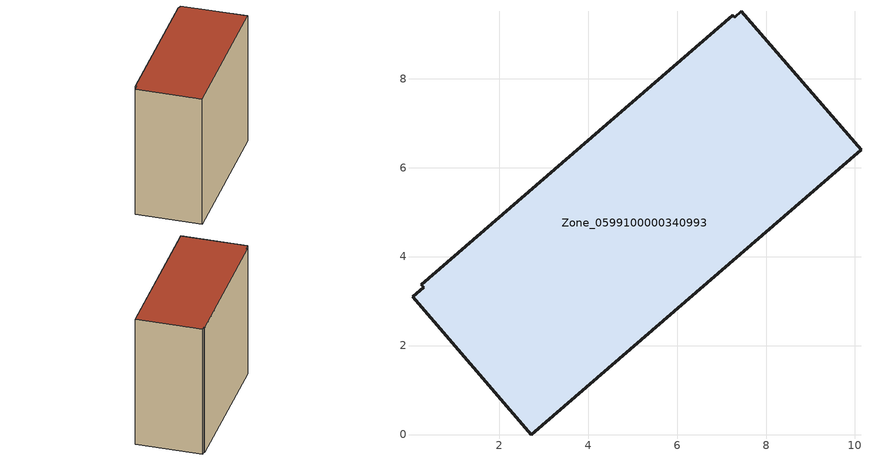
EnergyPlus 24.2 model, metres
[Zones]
Zone_0599100000340993
 floor ground (C_G): 10.13,6.4 2.73,0 0.05,3.09 0.3,3.31 0.25,3.37 7.26,9.43 7.3,9.38 7.45,9.51 z0
 wall outside (C_F): 2.73,0 10.13,6.4 7.45,9.51 7.3,9.38 7.26,9.43 0.25,3.37 0.3,3.31 0.05,3.09 2.73,0 z0:8.53
 roof outside (C_R): 7.3,9.38 7.26,9.43 0.25,3.37 0.3,3.31 0.05,3.09 2.73,0 10.13,6.4 7.45,9.51 z8.53
[BUILDING]
Pand.0599100000340993: North Axis=0; Terrain=City; Loads Convergence Tolerance Value=0.04; Temperature Convergence Tolerance Value=0.4; Solar Distribution=FullExterior; Maximum Number of Warmup Days=25; Minimum Number of Warmup Days=1
[Site:Location]
Rotterdam.The.Hague.AP_ZH_NLD Design_Conditions: Latitude=51.96; Longitude=4.45; Time Zone=1; Elevation=-4.5
[SITE:GROUNDTEMPERATURE:BUILDINGSURFACE]
18, 18, 18, 18, 18, 18, 18, 18, 18, 18, 18, 18
[MATERIAL] Thermal Absorptance=0.9; Solar Absorptance=0.7; Visible Absorptance=0.7
Name | Roughness | Thickness | Conductivity | Density | Specific Heat
G.TI.1992-2005 | MediumSmooth | 0.15 | 0.06 | 540 | 1210
F.TI.1992-2005 | Rough | 0.3 | 0.12 | 1920 | 840
R.TI.1992-2005 | MediumRough | 0.2 | 0.08 | 1500 | 1000
[CONSTRUCTION]
C_G: G.TI.1992-2005
C_F: F.TI.1992-2005
C_R: R.TI.1992-2005
[ZONE]
Zone_0599100000340993: Type=1; Multiplier=1; Ceiling Height=Autocalculate; Volume=Autocalculate; Floor Area=autocalculate; Part of Total Floor Area=Yes
[ZONEINFILTRATION:DESIGNFLOWRATE]
Infil_Zone_0599100000340993: Zone or ZoneList or Space or SpaceList=Zone_0599100000340993; Schedule=AlwaysOn; Design Flow Rate Calculation Method=Flow/Area; Flow Rate per Floor Area=0.0015; Constant Term Coefficient=1; Temperature Term Coefficient=0; Velocity Term Coefficient=0; Velocity Squared Term Coefficient=0
[HVACTEMPLATE:ZONE:IDEALLOADSAIRSYSTEM]
Zone_0599100000340993: Maximum Heating Supply Air Temperature=50; Minimum Cooling Supply Air Temperature=13; Maximum Heating Supply Air Humidity Ratio=0.0156; Minimum Cooling Supply Air Humidity Ratio=0.0077; Heating Limit=NoLimit; Cooling Limit=NoLimit; Dehumidification Control Type=ConstantSensibleHeatRatio; Cooling Sensible Heat Ratio=0.7; Dehumidification Setpoint=60; Humidification Control Type=None; Humidification Setpoint=30; Outdoor Air Method=None; Outdoor Air Flow Rate per Person=0.00944; Outdoor Air Flow Rate per Zone Floor Area=0; Outdoor Air Flow Rate per Zone=0; Demand Controlled Ventilation Type=None; Outdoor Air Economizer Type=NoEconomizer; Heat Recovery Type=None; Sensible Heat Recovery Effectiveness=0.7; Latent Heat Recovery Effectiveness=0.65
[ZONECONTROL:THERMOSTAT]
ThermostatControl_Zone_0599100000340993: Zone or ZoneList=Zone_0599100000340993; Control Type Schedule=DualSetpointControlType; Control 1=Thermostat_Zone_0599100000340993; Temperature Difference Between Cutout And Setpoint=0
[THERMOSTATSETPOINT:DUALSETPOINT]
Thermostat_Zone_0599100000340993: Heating Setpoint Temperature Schedule=HeatingSetpoint_Zone_0599100000340993; Cooling Setpoint Temperature Schedule=CoolingSetpoint_Zone_0599100000340993
[SCHEDULE:COMPACT]
HeatingSetpoint_Zone_0599100000340993: Through: 12/31, For: AllDays, Until: 24:00, 21
CoolingSetpoint_Zone_0599100000340993: Through: 12/31, For: AllDays, Until: 24:00, 24
DualSetpointControlType: Through: 12/31, For: AllDays, Until: 24:00, 4
AlwaysOn: Through: 12/31, For: AllDays, Until: 24:00, 1
